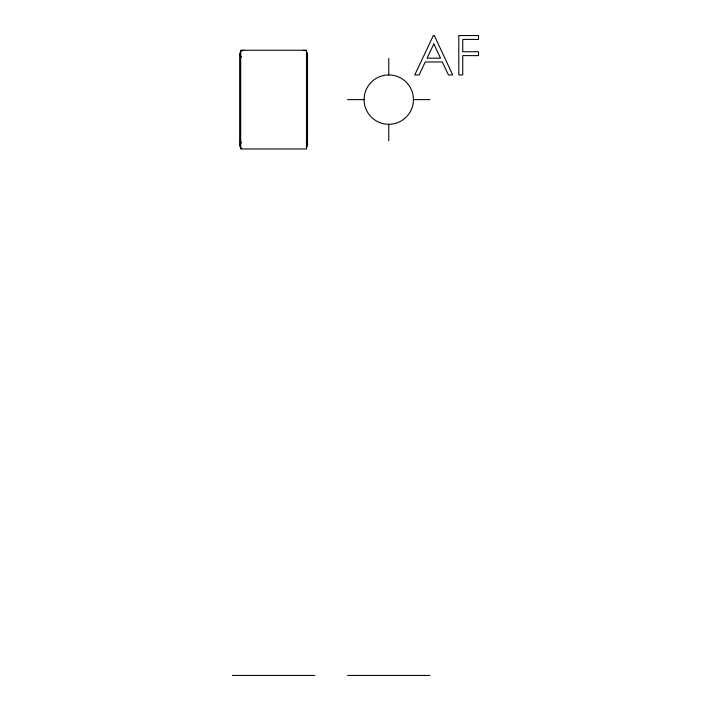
<?xml version="1.0" encoding="UTF-8"?>
<svg xmlns="http://www.w3.org/2000/svg" width="711" height="711" viewBox="0 0 711 711"><rect width="100%" height="100%" fill="white"/><g stroke="black" fill="none" stroke-linecap="round" stroke-linejoin="round"><path stroke-width="1.07" d="M241.722 148.421A4.115 4.115 0 0 1 239.66 144.866L241.562 142.156M306.263 56.178L307.525 54.374A4.115 4.115 0 0 0 306.974 52.321M347.626 99.62L364.13 99.62M413.393 99.62L429.888 99.62M232.461 675.45L314.724 675.45M347.626 675.45L429.888 675.45M306.263 143.062L307.525 144.866A4.115 4.115 0 0 1 306.974 146.919M243.775 50.259A4.115 4.115 0 0 0 239.66 54.374L241.562 57.076M388.757 58.489L388.757 74.939A24.681 24.681 0 0 1 413.393 98.065L413.393 101.166A24.681 24.681 0 0 1 388.757 124.301L388.757 140.751M307.525 54.374L307.525 144.866M239.66 54.374L239.66 144.866M388.757 124.301A24.681 24.681 0 0 1 364.13 101.166L364.13 98.065A24.681 24.681 0 0 1 388.757 74.939M303.41 50.259A4.115 4.115 0 0 1 305.472 50.81M433.363 35.55L414.753 74.939L419.143 74.939L425.276 61.981L442.251 61.981L448.445 74.939L452.694 74.939L434.323 35.55L433.363 35.55M433.826 43.922L427.08 58.178L440.544 58.178L433.826 43.922M478.539 35.55L458.799 35.55L458.799 74.939L462.737 74.939L462.737 55.609L478.539 55.609L478.539 51.752L462.737 51.752L462.737 39.407L478.539 39.407L478.539 35.55M306.503 50.259L240.691 50.259L240.691 148.972L306.503 148.972L306.503 50.259"/></g></svg>
